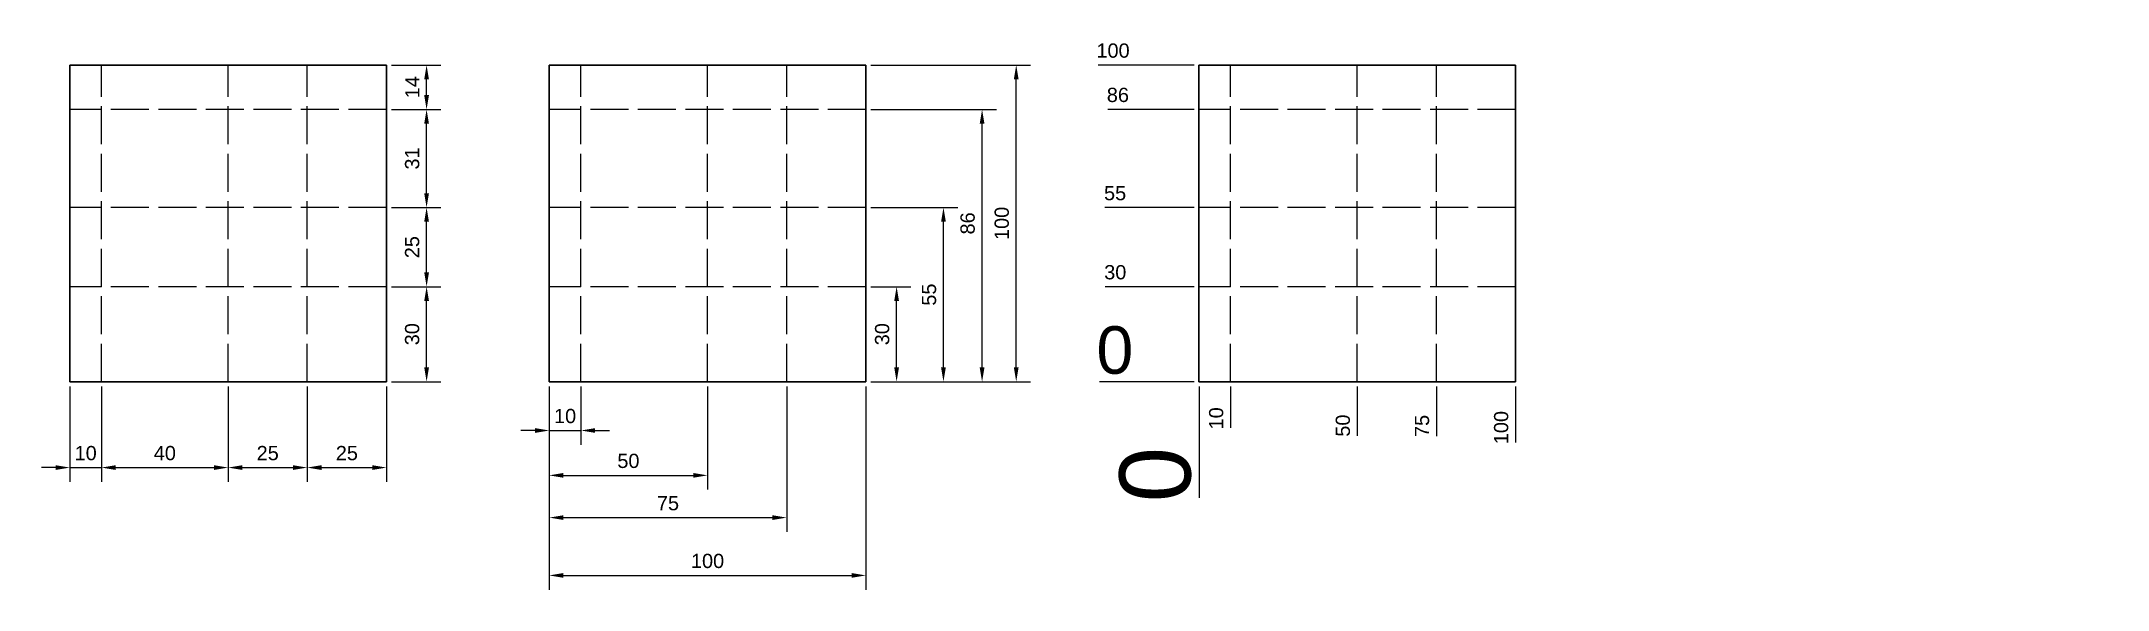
# Model space of a CAD drawing. Header units: millimetres. Extents: x -1074 to -421, y 468 to 641.
import ezdxf

# ---------------------------------------------------------------- set-up
doc = ezdxf.new("R2010")
doc.units = ezdxf.units.MM
doc.header["$MEASUREMENT"] = 0
doc.linetypes.add('ACAD_ISO02W100', pattern=[15, 12, -3])
doc.layers.get('0').update_dxf_attribs({"color": 1})
doc.layers.add('Layer1', color=4, linetype='Continuous')
doc.layers.add('Layer2', color=2, linetype='Continuous')
doc.styles.get("Standard").update_dxf_attribs({"font": 'arial.ttf'})
doc.dimstyles.get("Standard").update_dxf_attribs({"dimscale": 25, "dimtxt": 0.18, "dimasz": 0.18, "dimexe": 0.18, "dimexo": 0.0625, "dimgap": 0.09, "dimtad": 1, "dimtoh": 1, "dimdec": 4, "dimdsep": 46, "dimtxsty": 'Standard', "dimcen": 0.09, "dimadec": 0, "dimazin": 0, "dimtfac": 1, "dimtdec": 4, "dimtmove": 0, "dimatfit": 3, "dimfxl": 1, "dimtolj": 1, "dimtzin": 0, "dimarcsym": 0})

# ---------------------------------------------------------------- blocks, each defined once
blk = doc.blocks.new('*D1')
at = {"layer": 'Defpoints', "color": 0, "lineweight": 20, "transparency": 16777216}
for p in [(-1065.07, 533.87), (-1055.07, 533.87), (-1055.07, 506.75)]:
    blk.add_point(p, dxfattribs=at)
at = {"layer": 'Layer1', "color": 0, "lineweight": -2, "transparency": 16777216}
for p, q in [((-1065.07, 532.31), (-1065.07, 502.25)), ((-1055.07, 532.31), (-1055.07, 502.25)), ((-1069.57, 506.75), (-1074.07, 506.75)), ((-1065.07, 506.75), (-1055.07, 506.75)), ((-1050.57, 506.75), (-1046.07, 506.75))]:
    blk.add_line(p, q, dxfattribs=at)
at = {"layer": 'Layer1', "color": 0, "lineweight": 20, "transparency": 16777216}
for points in [[(-1069.57, 507.5), (-1069.57, 506), (-1065.07, 506.75)], [(-1050.57, 507.5), (-1050.57, 506), (-1055.07, 506.75)]]:
    blk.add_solid(points, dxfattribs=at)
at = {"layer": 'Layer1', "color": 0, "lineweight": 53, "transparency": 16777216, "insert": (-1060.07, 511.3), "char_height": 4.5, "attachment_point": 5}
blk.add_mtext('\\A1;10', dxfattribs=at)
blk = doc.blocks.new('*D5')
at = {"layer": 'Defpoints', "color": 0, "lineweight": 20, "transparency": 16777216}
for p in [(-965.07, 563.87), (-952.39, 563.87), (-965.07, 533.87)]:
    blk.add_point(p, dxfattribs=at)
at = {"layer": 'Layer1', "color": 0, "lineweight": -2, "transparency": 16777216}
for p, q in [((-963.51, 563.87), (-947.89, 563.87)), ((-952.39, 538.37), (-952.39, 559.37)), ((-963.51, 533.87), (-947.89, 533.87))]:
    blk.add_line(p, q, dxfattribs=at)
at = {"layer": 'Layer1', "color": 0, "lineweight": 20, "transparency": 16777216}
for points in [[(-953.14, 559.37), (-951.64, 559.37), (-952.39, 563.87)], [(-953.14, 538.37), (-951.64, 538.37), (-952.39, 533.87)]]:
    blk.add_solid(points, dxfattribs=at)
at = {"layer": 'Layer1', "color": 0, "lineweight": 53, "transparency": 16777216, "insert": (-956.94, 548.87), "char_height": 4.5, "attachment_point": 5, "rotation": 90}
blk.add_mtext('\\A1;30', dxfattribs=at)
blk = doc.blocks.new('*D6')
at = {"layer": 'Defpoints', "color": 0, "lineweight": 20, "transparency": 16777216}
for p in [(-965.07, 588.87), (-952.39, 588.87), (-965.07, 563.87)]:
    blk.add_point(p, dxfattribs=at)
at = {"layer": 'Layer1', "color": 0, "lineweight": -2, "transparency": 16777216}
for p, q in [((-963.51, 588.87), (-947.89, 588.87)), ((-952.39, 568.37), (-952.39, 584.37)), ((-963.51, 563.87), (-947.89, 563.87))]:
    blk.add_line(p, q, dxfattribs=at)
at = {"layer": 'Layer1', "color": 0, "lineweight": 20, "transparency": 16777216}
for points in [[(-953.14, 584.37), (-951.64, 584.37), (-952.39, 588.87)], [(-953.14, 568.37), (-951.64, 568.37), (-952.39, 563.87)]]:
    blk.add_solid(points, dxfattribs=at)
at = {"layer": 'Layer1', "color": 0, "lineweight": 53, "transparency": 16777216, "insert": (-956.94, 576.37), "char_height": 4.5, "attachment_point": 5, "rotation": 90}
blk.add_mtext('\\A1;25', dxfattribs=at)
blk = doc.blocks.new('*D7')
at = {"layer": 'Defpoints', "color": 0, "lineweight": 20, "transparency": 16777216}
for p in [(-965.07, 619.87), (-952.39, 619.87), (-965.07, 588.87)]:
    blk.add_point(p, dxfattribs=at)
at = {"layer": 'Layer1', "color": 0, "lineweight": -2, "transparency": 16777216}
for p, q in [((-963.51, 619.87), (-947.89, 619.87)), ((-952.39, 593.37), (-952.39, 615.37)), ((-963.51, 588.87), (-947.89, 588.87))]:
    blk.add_line(p, q, dxfattribs=at)
at = {"layer": 'Layer1', "color": 0, "lineweight": 20, "transparency": 16777216}
for points in [[(-953.14, 615.37), (-951.64, 615.37), (-952.39, 619.87)], [(-953.14, 593.37), (-951.64, 593.37), (-952.39, 588.87)]]:
    blk.add_solid(points, dxfattribs=at)
at = {"layer": 'Layer1', "color": 0, "lineweight": 53, "transparency": 16777216, "insert": (-956.94, 604.37), "char_height": 4.5, "attachment_point": 5, "rotation": 90}
blk.add_mtext('\\A1;31', dxfattribs=at)
blk = doc.blocks.new('*D8')
at = {"layer": 'Defpoints', "color": 0, "lineweight": 20, "transparency": 16777216}
for p in [(-965.07, 633.87), (-952.39, 633.87), (-965.07, 619.87)]:
    blk.add_point(p, dxfattribs=at)
at = {"layer": 'Layer1', "color": 0, "lineweight": -2, "transparency": 16777216}
for p, q in [((-963.51, 633.87), (-947.89, 633.87)), ((-952.39, 624.37), (-952.39, 629.37)), ((-963.51, 619.87), (-947.89, 619.87))]:
    blk.add_line(p, q, dxfattribs=at)
at = {"layer": 'Layer1', "color": 0, "lineweight": 20, "transparency": 16777216}
for points in [[(-953.14, 629.37), (-951.64, 629.37), (-952.39, 633.87)], [(-953.14, 624.37), (-951.64, 624.37), (-952.39, 619.87)]]:
    blk.add_solid(points, dxfattribs=at)
at = {"layer": 'Layer1', "color": 0, "lineweight": 53, "transparency": 16777216, "insert": (-956.9, 626.87), "char_height": 4.5, "attachment_point": 5, "rotation": 90}
blk.add_mtext('\\A1;14', dxfattribs=at)
blk = doc.blocks.new('*D9')
at = {"layer": 'Defpoints', "color": 0, "lineweight": 20, "transparency": 16777216}
for p in [(-913.65, 533.87), (-903.65, 533.87), (-903.65, 518.46)]:
    blk.add_point(p, dxfattribs=at)
at = {"layer": 'Layer1', "color": 0, "lineweight": -2, "transparency": 16777216}
for p, q in [((-913.65, 532.31), (-913.65, 513.96)), ((-903.65, 532.31), (-903.65, 513.96)), ((-918.15, 518.46), (-922.65, 518.46)), ((-913.65, 518.46), (-903.65, 518.46)), ((-899.15, 518.46), (-894.65, 518.46))]:
    blk.add_line(p, q, dxfattribs=at)
at = {"layer": 'Layer1', "color": 0, "lineweight": 20, "transparency": 16777216}
for points in [[(-918.15, 519.21), (-918.15, 517.71), (-913.65, 518.46)], [(-899.15, 519.21), (-899.15, 517.71), (-903.65, 518.46)]]:
    blk.add_solid(points, dxfattribs=at)
at = {"layer": 'Layer1', "color": 0, "lineweight": 53, "transparency": 16777216, "insert": (-908.65, 523.01), "char_height": 4.5, "attachment_point": 5}
blk.add_mtext('\\A1;10', dxfattribs=at)
blk = doc.blocks.new('*D10')
at = {"layer": 'Defpoints', "color": 0, "lineweight": 20, "transparency": 16777216}
for p in [(-913.65, 533.87), (-863.65, 533.87), (-863.65, 504.29)]:
    blk.add_point(p, dxfattribs=at)
at = {"layer": 'Layer1', "color": 0, "lineweight": -2, "transparency": 16777216}
for p, q in [((-913.65, 532.31), (-913.65, 499.79)), ((-863.65, 532.31), (-863.65, 499.79)), ((-909.15, 504.29), (-868.15, 504.29))]:
    blk.add_line(p, q, dxfattribs=at)
at = {"layer": 'Layer1', "color": 0, "lineweight": 20, "transparency": 16777216}
for points in [[(-909.15, 505.04), (-909.15, 503.54), (-913.65, 504.29)], [(-868.15, 505.04), (-868.15, 503.54), (-863.65, 504.29)]]:
    blk.add_solid(points, dxfattribs=at)
at = {"layer": 'Layer1', "color": 0, "lineweight": 53, "transparency": 16777216, "insert": (-888.65, 508.84), "char_height": 4.5, "attachment_point": 5}
blk.add_mtext('\\A1;50', dxfattribs=at)
blk = doc.blocks.new('*D11')
at = {"layer": 'Defpoints', "color": 0, "lineweight": 20, "transparency": 16777216}
for p in [(-913.65, 533.87), (-838.65, 533.87), (-838.65, 490.95)]:
    blk.add_point(p, dxfattribs=at)
at = {"layer": 'Layer1', "color": 0, "lineweight": -2, "transparency": 16777216}
for p, q in [((-913.65, 532.31), (-913.65, 486.45)), ((-838.65, 532.31), (-838.65, 486.45)), ((-909.15, 490.95), (-843.15, 490.95))]:
    blk.add_line(p, q, dxfattribs=at)
at = {"layer": 'Layer1', "color": 0, "lineweight": 20, "transparency": 16777216}
for points in [[(-909.15, 491.7), (-909.15, 490.2), (-913.65, 490.95)], [(-843.15, 491.7), (-843.15, 490.2), (-838.65, 490.95)]]:
    blk.add_solid(points, dxfattribs=at)
at = {"layer": 'Layer1', "color": 0, "lineweight": 53, "transparency": 16777216, "insert": (-876.15, 495.49), "char_height": 4.5, "attachment_point": 5}
blk.add_mtext('\\A1;75', dxfattribs=at)
blk = doc.blocks.new('*D12')
at = {"layer": 'Defpoints', "color": 0, "lineweight": 20, "transparency": 16777216}
for p in [(-913.65, 533.87), (-813.65, 533.87), (-813.65, 472.69)]:
    blk.add_point(p, dxfattribs=at)
at = {"layer": 'Layer1', "color": 0, "lineweight": -2, "transparency": 16777216}
for p, q in [((-913.65, 532.31), (-913.65, 468.19)), ((-813.65, 532.31), (-813.65, 468.19)), ((-909.15, 472.69), (-818.15, 472.69))]:
    blk.add_line(p, q, dxfattribs=at)
at = {"layer": 'Layer1', "color": 0, "lineweight": 20, "transparency": 16777216}
for points in [[(-909.15, 473.44), (-909.15, 471.94), (-913.65, 472.69)], [(-818.15, 473.44), (-818.15, 471.94), (-813.65, 472.69)]]:
    blk.add_solid(points, dxfattribs=at)
at = {"layer": 'Layer1', "color": 0, "lineweight": 53, "transparency": 16777216, "insert": (-863.65, 477.24), "char_height": 4.5, "attachment_point": 5}
blk.add_mtext('\\A1;100', dxfattribs=at)
blk = doc.blocks.new('*D13')
at = {"layer": 'Defpoints', "color": 0, "lineweight": 20, "transparency": 16777216}
for p in [(-813.65, 563.87), (-803.94, 563.87), (-813.65, 533.87)]:
    blk.add_point(p, dxfattribs=at)
at = {"layer": 'Layer1', "color": 0, "lineweight": -2, "transparency": 16777216}
for p, q in [((-812.09, 563.87), (-799.44, 563.87)), ((-803.94, 538.37), (-803.94, 559.37)), ((-812.09, 533.87), (-799.44, 533.87))]:
    blk.add_line(p, q, dxfattribs=at)
at = {"layer": 'Layer1', "color": 0, "lineweight": 20, "transparency": 16777216}
for points in [[(-804.69, 559.37), (-803.19, 559.37), (-803.94, 563.87)], [(-804.69, 538.37), (-803.19, 538.37), (-803.94, 533.87)]]:
    blk.add_solid(points, dxfattribs=at)
at = {"layer": 'Layer1', "color": 0, "lineweight": 53, "transparency": 16777216, "insert": (-808.49, 548.87), "char_height": 4.5, "attachment_point": 5, "rotation": 90}
blk.add_mtext('\\A1;30', dxfattribs=at)
blk = doc.blocks.new('*D14')
at = {"layer": 'Defpoints', "color": 0, "lineweight": 20, "transparency": 16777216}
for p in [(-813.65, 588.87), (-789.14, 588.87), (-813.65, 533.87)]:
    blk.add_point(p, dxfattribs=at)
at = {"layer": 'Layer1', "color": 0, "lineweight": -2, "transparency": 16777216}
for p, q in [((-812.09, 588.87), (-784.64, 588.87)), ((-789.14, 538.37), (-789.14, 584.37)), ((-812.09, 533.87), (-784.64, 533.87))]:
    blk.add_line(p, q, dxfattribs=at)
at = {"layer": 'Layer1', "color": 0, "lineweight": 20, "transparency": 16777216}
for points in [[(-789.89, 584.37), (-788.39, 584.37), (-789.14, 588.87)], [(-789.89, 538.37), (-788.39, 538.37), (-789.14, 533.87)]]:
    blk.add_solid(points, dxfattribs=at)
at = {"layer": 'Layer1', "color": 0, "lineweight": 53, "transparency": 16777216, "insert": (-793.68, 561.37), "char_height": 4.5, "attachment_point": 5, "rotation": 90}
blk.add_mtext('\\A1;55', dxfattribs=at)
blk = doc.blocks.new('*D15')
at = {"layer": 'Defpoints', "color": 0, "lineweight": 20, "transparency": 16777216}
for p in [(-813.65, 619.87), (-776.94, 619.87), (-813.65, 533.87)]:
    blk.add_point(p, dxfattribs=at)
at = {"layer": 'Layer1', "color": 0, "lineweight": -2, "transparency": 16777216}
for p, q in [((-812.09, 619.87), (-772.44, 619.87)), ((-776.94, 538.37), (-776.94, 615.37)), ((-812.09, 533.87), (-772.44, 533.87))]:
    blk.add_line(p, q, dxfattribs=at)
at = {"layer": 'Layer1', "color": 0, "lineweight": 20, "transparency": 16777216}
for points in [[(-777.69, 615.37), (-776.19, 615.37), (-776.94, 619.87)], [(-777.69, 538.37), (-776.19, 538.37), (-776.94, 533.87)]]:
    blk.add_solid(points, dxfattribs=at)
at = {"layer": 'Layer1', "color": 0, "lineweight": 53, "transparency": 16777216, "insert": (-781.49, 583.87), "char_height": 4.5, "attachment_point": 5, "rotation": 90}
blk.add_mtext('\\A1;86', dxfattribs=at)
blk = doc.blocks.new('*D16')
at = {"layer": 'Defpoints', "color": 0, "lineweight": 20, "transparency": 16777216}
for p in [(-813.65, 633.87), (-766.16, 633.87), (-813.65, 533.87)]:
    blk.add_point(p, dxfattribs=at)
at = {"layer": 'Layer1', "color": 0, "lineweight": -2, "transparency": 16777216}
for p, q in [((-812.09, 633.87), (-761.66, 633.87)), ((-766.16, 538.37), (-766.16, 629.37)), ((-812.09, 533.87), (-761.66, 533.87))]:
    blk.add_line(p, q, dxfattribs=at)
at = {"layer": 'Layer1', "color": 0, "lineweight": 20, "transparency": 16777216}
for points in [[(-766.91, 629.37), (-765.41, 629.37), (-766.16, 633.87)], [(-766.91, 538.37), (-765.41, 538.37), (-766.16, 533.87)]]:
    blk.add_solid(points, dxfattribs=at)
at = {"layer": 'Layer1', "color": 0, "lineweight": 53, "transparency": 16777216, "insert": (-770.71, 583.87), "char_height": 4.5, "attachment_point": 5, "rotation": 90}
blk.add_mtext('\\A1;100', dxfattribs=at)
blk = doc.blocks.new('*D17')
at = {"layer": 'Defpoints', "color": 0, "lineweight": 20, "transparency": 16777216}
for p in [(-708.43, 533.87), (-708.43, 533.87), (-708.43, 514.12)]:
    blk.add_point(p, dxfattribs=at)
at = {"layer": 'Layer1', "color": 0, "lineweight": -2, "transparency": 16777216}
blk.add_line((-708.43, 532.31), (-708.43, 497.2), dxfattribs=at)
at = {"layer": 'Layer1', "color": 0, "lineweight": 53, "transparency": 16777216, "insert": (-722.17, 504.53), "char_height": 22.5, "attachment_point": 5, "rotation": 90}
blk.add_mtext('\\A1;0', dxfattribs=at)
blk = doc.blocks.new('*D18')
at = {"layer": 'Defpoints', "color": 0, "lineweight": 20, "transparency": 16777216}
for p in [(-727.85, 533.87), (-708.43, 533.87), (-708.43, 533.87)]:
    blk.add_point(p, dxfattribs=at)
at = {"layer": 'Layer1', "color": 0, "lineweight": -2, "transparency": 16777216}
blk.add_line((-710, 533.87), (-739.89, 533.87), dxfattribs=at)
at = {"layer": 'Layer1', "color": 0, "lineweight": 53, "transparency": 16777216, "insert": (-735, 543.78), "char_height": 15, "attachment_point": 5}
blk.add_mtext('\\A1;0', dxfattribs=at)
blk = doc.blocks.new('*D19')
at = {"layer": 'Defpoints', "color": 0, "lineweight": 20, "transparency": 16777216}
for p in [(-708.43, 533.87), (-698.43, 533.87), (-698.43, 527.55)]:
    blk.add_point(p, dxfattribs=at)
at = {"layer": 'Layer1', "color": 0, "lineweight": -2, "transparency": 16777216}
blk.add_line((-698.43, 532.31), (-698.43, 519.29), dxfattribs=at)
at = {"layer": 'Layer1', "color": 0, "lineweight": 53, "transparency": 16777216, "insert": (-702.98, 522.3), "char_height": 4.5, "attachment_point": 5, "rotation": 90}
blk.add_mtext('\\A1;10', dxfattribs=at)
blk = doc.blocks.new('*D20')
at = {"layer": 'Defpoints', "color": 0, "lineweight": 20, "transparency": 16777216}
for p in [(-708.43, 533.87), (-658.43, 533.87), (-658.43, 525.47)]:
    blk.add_point(p, dxfattribs=at)
at = {"layer": 'Layer1', "color": 0, "lineweight": -2, "transparency": 16777216}
blk.add_line((-658.43, 532.31), (-658.43, 516.79), dxfattribs=at)
at = {"layer": 'Layer1', "color": 0, "lineweight": 53, "transparency": 16777216, "insert": (-662.98, 520), "char_height": 4.5, "attachment_point": 5, "rotation": 90}
blk.add_mtext('\\A1;50', dxfattribs=at)
blk = doc.blocks.new('*D21')
at = {"layer": 'Defpoints', "color": 0, "lineweight": 20, "transparency": 16777216}
for p in [(-708.43, 533.87), (-633.43, 533.87), (-633.43, 525.38)]:
    blk.add_point(p, dxfattribs=at)
at = {"layer": 'Layer1', "color": 0, "lineweight": -2, "transparency": 16777216}
blk.add_line((-633.43, 532.31), (-633.43, 516.69), dxfattribs=at)
at = {"layer": 'Layer1', "color": 0, "lineweight": 53, "transparency": 16777216, "insert": (-637.97, 519.91), "char_height": 4.5, "attachment_point": 5, "rotation": 90}
blk.add_mtext('\\A1;75', dxfattribs=at)
blk = doc.blocks.new('*D22')
at = {"layer": 'Defpoints', "color": 0, "lineweight": 20, "transparency": 16777216}
for p in [(-708.43, 533.87), (-608.43, 533.87), (-608.43, 526.38)]:
    blk.add_point(p, dxfattribs=at)
at = {"layer": 'Layer1', "color": 0, "lineweight": -2, "transparency": 16777216}
blk.add_line((-608.43, 532.31), (-608.43, 514.63), dxfattribs=at)
at = {"layer": 'Layer1', "color": 0, "lineweight": 53, "transparency": 16777216, "insert": (-612.98, 519.38), "char_height": 4.5, "attachment_point": 5, "rotation": 90}
blk.add_mtext('\\A1;100', dxfattribs=at)
blk = doc.blocks.new('*D25')
at = {"layer": 'Defpoints', "color": 0, "lineweight": 20, "transparency": 16777216}
for p in [(-729.42, 563.87), (-708.43, 563.87), (-421.43, 533.87)]:
    blk.add_point(p, dxfattribs=at)
at = {"layer": 'Layer1', "color": 0, "lineweight": -2, "transparency": 16777216}
blk.add_line((-710, 563.87), (-738.1, 563.87), dxfattribs=at)
at = {"layer": 'Layer1', "color": 0, "lineweight": 53, "transparency": 16777216, "insert": (-734.88, 568.42), "char_height": 4.5, "attachment_point": 5}
blk.add_mtext('\\A1;30', dxfattribs=at)
blk = doc.blocks.new('*D26')
at = {"layer": 'Defpoints', "color": 0, "lineweight": 20, "transparency": 16777216}
for p in [(-729.44, 588.87), (-708.43, 588.87), (-421.43, 533.87)]:
    blk.add_point(p, dxfattribs=at)
at = {"layer": 'Layer1', "color": 0, "lineweight": -2, "transparency": 16777216}
blk.add_line((-710, 588.87), (-738.17, 588.87), dxfattribs=at)
at = {"layer": 'Layer1', "color": 0, "lineweight": 53, "transparency": 16777216, "insert": (-734.93, 593.41), "char_height": 4.5, "attachment_point": 5}
blk.add_mtext('\\A1;55', dxfattribs=at)
blk = doc.blocks.new('*D27')
at = {"layer": 'Defpoints', "color": 0, "lineweight": 20, "transparency": 16777216}
for p in [(-728.58, 619.87), (-708.43, 619.87), (-421.43, 533.87)]:
    blk.add_point(p, dxfattribs=at)
at = {"layer": 'Layer1', "color": 0, "lineweight": -2, "transparency": 16777216}
blk.add_line((-710, 619.87), (-737.27, 619.87), dxfattribs=at)
at = {"layer": 'Layer1', "color": 0, "lineweight": 53, "transparency": 16777216, "insert": (-734.05, 624.42), "char_height": 4.5, "attachment_point": 5}
blk.add_mtext('\\A1;86', dxfattribs=at)
blk = doc.blocks.new('*D28')
at = {"layer": 'Defpoints', "color": 0, "lineweight": 20, "transparency": 16777216}
for p in [(-728.58, 633.87), (-708.43, 633.87), (-421.43, 533.87)]:
    blk.add_point(p, dxfattribs=at)
at = {"layer": 'Layer1', "color": 0, "lineweight": -2, "transparency": 16777216}
blk.add_line((-710, 633.87), (-740.33, 633.87), dxfattribs=at)
at = {"layer": 'Layer1', "color": 0, "lineweight": 53, "transparency": 16777216, "insert": (-735.58, 638.42), "char_height": 4.5, "attachment_point": 5}
blk.add_mtext('\\A1;100', dxfattribs=at)
blk = doc.blocks.new('*D29')
at = {"layer": 'Defpoints', "color": 0, "lineweight": 20, "transparency": 16777216}
for p in [(-1055.07, 533.87), (-1015.07, 533.87), (-1015.07, 506.75)]:
    blk.add_point(p, dxfattribs=at)
at = {"layer": 'Layer1', "color": 0, "lineweight": -2, "transparency": 16777216}
for p, q in [((-1055.07, 532.31), (-1055.07, 502.25)), ((-1015.07, 532.31), (-1015.07, 502.25)), ((-1050.57, 506.75), (-1019.57, 506.75))]:
    blk.add_line(p, q, dxfattribs=at)
at = {"layer": 'Layer1', "color": 0, "lineweight": 20, "transparency": 16777216}
for points in [[(-1050.57, 507.5), (-1050.57, 506), (-1055.07, 506.75)], [(-1019.57, 507.5), (-1019.57, 506), (-1015.07, 506.75)]]:
    blk.add_solid(points, dxfattribs=at)
at = {"layer": 'Layer1', "color": 0, "lineweight": 53, "transparency": 16777216, "insert": (-1035.07, 511.3), "char_height": 4.5, "attachment_point": 5}
blk.add_mtext('\\A1;40', dxfattribs=at)
blk = doc.blocks.new('*D30')
at = {"layer": 'Defpoints', "color": 0, "lineweight": 20, "transparency": 16777216}
for p in [(-1015.07, 533.87), (-990.07, 533.87), (-990.07, 506.75)]:
    blk.add_point(p, dxfattribs=at)
at = {"layer": 'Layer1', "color": 0, "lineweight": -2, "transparency": 16777216}
for p, q in [((-1015.07, 532.31), (-1015.07, 502.25)), ((-990.07, 532.31), (-990.07, 502.25)), ((-1010.57, 506.75), (-994.57, 506.75))]:
    blk.add_line(p, q, dxfattribs=at)
at = {"layer": 'Layer1', "color": 0, "lineweight": 20, "transparency": 16777216}
for points in [[(-1010.57, 507.5), (-1010.57, 506), (-1015.07, 506.75)], [(-994.57, 507.5), (-994.57, 506), (-990.07, 506.75)]]:
    blk.add_solid(points, dxfattribs=at)
at = {"layer": 'Layer1', "color": 0, "lineweight": 53, "transparency": 16777216, "insert": (-1002.57, 511.3), "char_height": 4.5, "attachment_point": 5}
blk.add_mtext('\\A1;25', dxfattribs=at)
blk = doc.blocks.new('*D31')
at = {"layer": 'Defpoints', "color": 0, "lineweight": 20, "transparency": 16777216}
for p in [(-990.07, 533.87), (-965.07, 533.87), (-965.07, 506.75)]:
    blk.add_point(p, dxfattribs=at)
at = {"layer": 'Layer1', "color": 0, "lineweight": -2, "transparency": 16777216}
for p, q in [((-990.07, 532.31), (-990.07, 502.25)), ((-965.07, 532.31), (-965.07, 502.25)), ((-985.57, 506.75), (-969.57, 506.75))]:
    blk.add_line(p, q, dxfattribs=at)
at = {"layer": 'Layer1', "color": 0, "lineweight": 20, "transparency": 16777216}
for points in [[(-985.57, 507.5), (-985.57, 506), (-990.07, 506.75)], [(-969.57, 507.5), (-969.57, 506), (-965.07, 506.75)]]:
    blk.add_solid(points, dxfattribs=at)
at = {"layer": 'Layer1', "color": 0, "lineweight": 53, "transparency": 16777216, "insert": (-977.57, 511.3), "char_height": 4.5, "attachment_point": 5}
blk.add_mtext('\\A1;25', dxfattribs=at)

msp = doc.modelspace()

# ---------------------------------------------------------------- linework, layer by layer
at = {"color": 1, "linetype": 'ACAD_ISO02W100'}
for p, q in [((-1055.07414, 533.87174), (-1055.07414, 633.87174)), ((-1015.07414, 533.87174), (-1015.07414, 633.87174)), ((-990.07414, 533.87174), (-990.07414, 633.87174)), ((-903.65277, 533.87174), (-903.65277, 633.87174)), ((-863.65277, 533.87174), (-863.65277, 633.87174)), ((-838.65277, 533.87174), (-838.65277, 633.87174)), ((-698.43379, 533.87174), (-698.43379, 633.87174)), ((-658.43379, 533.87174), (-658.43379, 633.87174)), ((-633.43379, 533.87174), (-633.43379, 633.87174)), ((-965.07414, 619.87174), (-1065.07414, 619.87174)), ((-813.65277, 619.87174), (-913.65277, 619.87174)), ((-608.43379, 619.87174), (-708.43379, 619.87174)), ((-965.07414, 588.87174), (-1065.07414, 588.87174)), ((-813.65277, 588.87174), (-913.65277, 588.87174)), ((-608.43379, 588.87174), (-708.43379, 588.87174)), ((-965.07414, 563.87174), (-1065.07414, 563.87174)), ((-813.65277, 563.87174), (-913.65277, 563.87174)), ((-608.43379, 563.87174), (-708.43379, 563.87174))]:
    msp.add_line(p, q, dxfattribs=at)
at = {"layer": 'Layer2', "color": 2, "lineweight": 30}
for p, q in [((-1065.07414, 633.87174), (-965.07414, 633.87174)), ((-1065.07414, 533.87174), (-1065.07414, 633.87174)), ((-965.07414, 633.87174), (-965.07414, 533.87174)), ((-913.65277, 633.87174), (-813.65277, 633.87174)), ((-913.65277, 533.87174), (-913.65277, 633.87174)), ((-813.65277, 633.87174), (-813.65277, 533.87174)), ((-708.43379, 633.87174), (-608.43379, 633.87174)), ((-708.43379, 533.87174), (-708.43379, 633.87174)), ((-608.43379, 633.87174), (-608.43379, 533.87174)), ((-965.07414, 533.87174), (-1065.07414, 533.87174)), ((-813.65277, 533.87174), (-913.65277, 533.87174)), ((-608.43379, 533.87174), (-708.43379, 533.87174))]:
    msp.add_line(p, q, dxfattribs=at)

# ---------------------------------------------------------------- dimensions: what is measured, and where the dimension line sits
at = {"layer": 'Layer1', "color": 4, "lineweight": 53}
for feature_location, offset, dtype, origin, picture, middle in [((-708.43379, 633.87174), (-20.14174, 0), 0, (-421.43203, 533.87174), '*D28', (-735.57724, 638.41932)), ((-708.43379, 619.87174), (-20.14174, 0), 0, (-421.43203, 533.87174), '*D27', (-734.05012, 624.41932)), ((-708.43379, 588.87174), (-21.00769, 0), 0, (-421.43203, 533.87174), '*D26', (-734.93143, 593.41011)), ((-708.43379, 563.87174), (-20.98682, 0), 0, (-421.43203, 533.87174), '*D25', (-734.88446, 568.42085)), ((-698.43379, 533.87174), (0, -6.31993), 1, (-708.43379, 533.87174), '*D19', (-702.98137, 522.29823)), ((-658.43379, 533.87174), (0, -8.40372), 1, (-708.43379, 533.87174), '*D20', (-662.98137, 520.00264)), ((-633.43379, 533.87174), (0, -8.48707), 1, (-708.43379, 533.87174), '*D21', (-637.97216, 519.91314)), ((-608.43379, 533.87174), (0, -7.48685), 1, (-708.43379, 533.87174), '*D22', (-612.98137, 519.38319))]:
    dim = msp.add_ordinate_dim(feature_location=feature_location, offset=offset, dtype=dtype, origin=origin, dimstyle='Standard', dxfattribs=at)
    dim.commit()
    dim.dimension.update_dxf_attribs({"geometry": picture, "text_midpoint": middle})
for base, p1, p2, picture, middle in [((-952.38918, 633.87174), (-965.07414, 619.87174), (-965.07414, 633.87174), '*D8', (-956.89839, 626.87174)), ((-952.38918, 619.87174), (-965.07414, 588.87174), (-965.07414, 619.87174), '*D7', (-956.93829, 604.37174)), ((-952.38918, 588.87174), (-965.07414, 563.87174), (-965.07414, 588.87174), '*D6', (-956.93676, 576.37174))]:
    dim = msp.add_linear_dim(base=base, p1=p1, p2=p2, angle=90, dimstyle='Standard', override={"dimtmove": 1}, dxfattribs=at)
    dim.commit()
    dim.dimension.update_dxf_attribs({"geometry": picture, "text_midpoint": middle})
for base, p2, picture, middle in [((-766.15835, 633.87174), (-813.65277, 633.87174), '*D16', (-766.15835, 583.87174)), ((-776.94476, 619.87174), (-813.65277, 619.87174), '*D15', (-776.94476, 583.87174)), ((-789.14396, 588.87174), (-813.65277, 588.87174), '*D14', (-789.14396, 561.37174))]:
    dim = msp.add_linear_dim(base=base, p1=(-813.65277, 533.87174), p2=p2, angle=90, dimstyle='Standard', dxfattribs=at)
    dim.commit()
    dim.dimension.update_dxf_attribs({"geometry": picture, "text_midpoint": middle, "dimtype": 160})
dim = msp.add_linear_dim(base=(-952.38918, 563.87174), p1=(-965.07414, 533.87174), p2=(-965.07414, 563.87174), angle=90, dimstyle='Standard', dxfattribs=at)
dim.commit()
dim.dimension.update_dxf_attribs({"geometry": '*D5', "text_midpoint": (-956.93829, 548.87174)})
dim = msp.add_linear_dim(base=(-803.94476, 563.87174), p1=(-813.65277, 533.87174), p2=(-813.65277, 563.87174), angle=90, dimstyle='Standard', override={"dimtmove": 0}, dxfattribs=at)
dim.commit()
dim.dimension.update_dxf_attribs({"geometry": '*D13', "text_midpoint": (-803.94476, 548.87174), "dimtype": 160})
at = {"layer": 'Layer1', "color": 7, "lineweight": 53}
for offset, dtype, override, picture, middle in [((-19.4207867591, 0), 0, {"dimtxt": 0.6}, '*D18', (-734.9954403024, 543.7803341891)), ((0, -19.7539750161), 1, {"dimtxt": 0.9}, '*D17', (-722.1716862855, 504.5314751349))]:
    dim = msp.add_ordinate_dim(feature_location=(-708.4337940618, 533.8717393733), offset=offset, dtype=dtype, origin=(-708.4337940618, 533.8717393733), dimstyle='Standard', override=override, dxfattribs=at)
    dim.commit()
    dim.dimension.update_dxf_attribs({"geometry": picture, "text_midpoint": middle})
at = {"layer": 'Layer1', "color": 4, "lineweight": 53}
for base, p1, p2, picture, middle in [((-1055.07414, 506.74916), (-1065.07414, 533.87174), (-1055.07414, 533.87174), '*D1', (-1060.07414, 506.74916)), ((-903.65277, 518.46294), (-913.65277, 533.87174), (-903.65277, 533.87174), '*D9', (-908.65277, 518.46294)), ((-863.65277, 504.29139), (-913.65277, 533.87174), (-863.65277, 533.87174), '*D10', (-888.65277, 504.29139)), ((-838.65277, 490.94919), (-913.65277, 533.87174), (-838.65277, 533.87174), '*D11', (-876.15277, 490.94919)), ((-813.65277, 472.69145), (-913.65277, 533.87174), (-813.65277, 533.87174), '*D12', (-863.65277, 472.69145))]:
    dim = msp.add_linear_dim(base=base, p1=p1, p2=p2, dimstyle='Standard', dxfattribs=at)
    dim.commit()
    dim.dimension.update_dxf_attribs({"geometry": picture, "text_midpoint": middle, "dimtype": 160})
for base, p1, p2, picture, middle in [((-1015.07414, 506.74916), (-1055.07414, 533.87174), (-1015.07414, 533.87174), '*D29', (-1035.07414, 511.29674)), ((-990.07414, 506.74916), (-1015.07414, 533.87174), (-990.07414, 533.87174), '*D30', (-1002.57414, 511.29674)), ((-965.07414, 506.74916), (-990.07414, 533.87174), (-965.07414, 533.87174), '*D31', (-977.57414, 511.29674))]:
    dim = msp.add_linear_dim(base=base, p1=p1, p2=p2, dimstyle='Standard', override={"dimtmove": 1}, dxfattribs=at)
    dim.commit()
    dim.dimension.update_dxf_attribs({"geometry": picture, "text_midpoint": middle})

doc.saveas('drawing.dxf')
